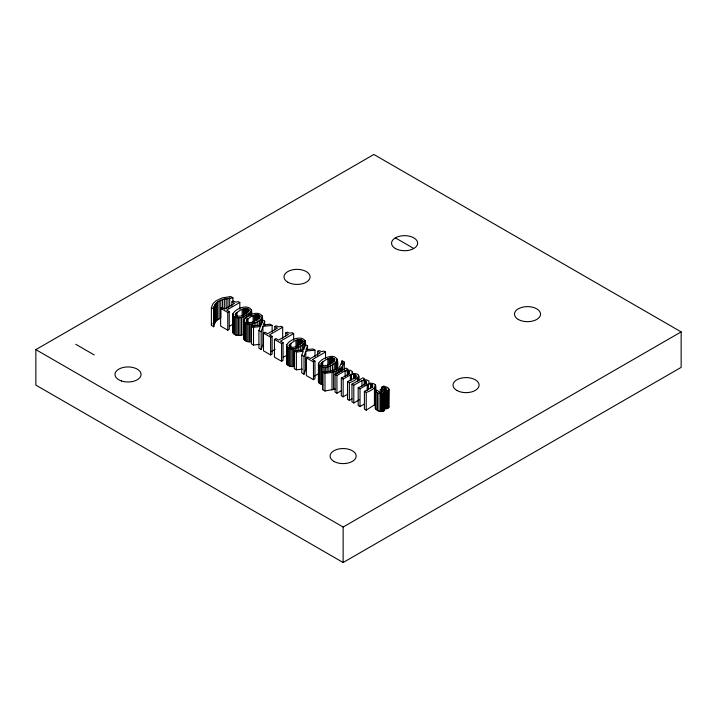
<?xml version="1.0" encoding="UTF-8"?>
<svg xmlns="http://www.w3.org/2000/svg" width="717" height="717" viewBox="0 0 717 717"><rect width="100%" height="100%" fill="white"/><g stroke="black" fill="none" stroke-linecap="round" stroke-linejoin="round"><path stroke-width="1.08" d="M302.924 340.969L302.906 341.507C299.93 344.769 293.083 349.896 289.041 345.854L289.068 345.298C292.088 342.063 298.846 336.981 302.924 340.969L302.924 343.183M213.738 326.665L213.738 308.919L214.724 305.057L217.601 301.974L222.548 299.437L232.953 297.833L230.704 296.533L222.064 297.922L215.96 300.889L213.012 303.649L211.398 307.683L211.398 325.419L213.639 326.719L213.881 307.091M344.294 369.882L344.294 362.112C340.503 358.106 341.65 368.816 336.578 368.807C332.392 371.191 327.472 371.926 322.74 371.971L322.74 389.707L324.989 391.007L335.215 389.044M380.279 392.871L380.279 389.546L382.439 390.89L382.636 391.814C379.49 395.121 377.59 387.987 375.197 390.783L375.197 408.529C377.25 411.164 381.731 412.831 384.518 410.375L384.724 392.02L384.052 390.837L385.146 390.998L385.146 408.735L386.176 408.771L388.739 407.597L388.874 389.062L387.234 387.323L383.756 386.006L382.044 387.001L382.044 389.214M388.739 407.597L388.874 389.062M251.595 310.246L249.892 312.953L243.144 316.842L243.144 334.588C239.837 336.04 234.199 336.165 232.72 332.195L232.72 314.458C235.257 306.993 254.024 302.278 251.595 314.682M232.72 332.195L233.455 330.456M262.565 316.582C260.818 321.046 255.216 322.901 250.896 324.048L250.896 341.785C248.288 342.09 244.515 341.409 243.681 338.532L243.681 320.786C246.048 313.849 263.695 308.579 262.565 319.907M243.681 338.532L243.861 319.943M305.424 341.319C303.676 345.791 298.075 347.646 293.755 348.785L293.755 366.53C291.138 366.835 287.365 366.145 286.54 363.277L286.54 345.531C289.076 338.074 307.853 333.351 305.424 345.755M286.54 363.277L286.719 344.689M322.802 384.895L319.262 383.245L318.429 381.686L318.429 363.94C320.167 359.468 325.796 357.613 330.125 356.466C337.815 355.202 338.8 362.309 337.313 368.601M318.429 381.686L318.599 380.835M337.313 359.728C334.481 365.607 322.641 370.895 318.429 363.94M211.398 325.419L211.963 323.331M344.294 362.112C342.484 370.519 332.329 372.867 324.989 373.261L322.74 371.971M341.48 390.604L336.927 393.23L335.081 392.163L335.081 374.426L346.042 368.099L347.888 369.165L346.67 369.864L350.281 370.304L352.002 371.316L352.164 373.467C364.209 373.261 356.752 380.539 349.367 382.672L347.53 381.605L347.53 399.351L349.367 400.418L352.074 398.849M359.262 399.826L353.804 402.972L351.957 401.905L351.957 384.169L362.919 377.841L364.765 378.908L363.546 379.607L367.149 380.046L368.879 381.059L369.04 383.21C381.085 383.003 373.629 390.281 366.244 392.414L364.397 391.348L364.397 409.093L366.244 410.16L375.484 404.209M213.881 324.837L216.409 320.714L220.782 317.882L220.782 300.136M264.681 325.554L264.681 321.126L262.413 319.818L260.656 325.177L251.416 326.118L251.416 343.864L253.504 345.065L259.402 344.375M251.416 326.118L253.504 327.328L260.388 326.513L258.9 330.438L258.9 348.184L261.167 349.493L261.167 331.747L262.942 326.352L272.128 325.419L272.128 332.079M261.167 349.493L262.942 344.088L262.942 326.352M302.26 369.112L296.363 369.811L294.275 368.601L294.275 350.864L296.363 352.065L303.237 351.258L301.758 355.184L301.758 372.921L304.026 374.229L304.026 356.492L305.8 351.097L314.978 350.165L314.978 356.815M304.026 374.229L305.8 368.834L305.8 351.097M384.518 410.375L384.724 392.02M264.681 321.126L263.22 325.016L270.031 324.209L272.128 325.419M294.275 350.864L303.515 349.923L305.272 344.554L307.539 345.863L306.069 349.753L312.881 348.955L314.978 350.165M235.57 313.643L235.221 314.781C239.263 318.823 246.101 313.696 249.086 310.434L249.104 309.887C245.142 305.845 238.931 311.044 235.57 313.643L235.57 315.856M246.54 319.97L246.191 321.108C250.233 325.159 257.071 320.024 260.056 316.762L260.065 316.224C256.112 312.173 249.901 317.371 246.54 319.97L246.54 322.193M321.279 363.125L320.929 364.263C324.971 368.305 331.81 363.178 334.794 359.916L334.812 359.378C330.851 355.327 324.64 360.526 321.279 363.125L321.279 365.338M286.719 362.426L287.284 361.529M385.146 390.998L387.162 390.873L388.739 389.86M375.197 390.783C377.25 393.418 381.731 395.094 384.518 392.629M347.655 394.225L343.147 396.824L341.31 395.757L341.31 378.02L343.147 379.078L351.267 374.355C361.547 374.462 351.617 379.92 347.53 381.605M364.532 403.967L360.024 406.566L358.177 405.499L358.177 387.763L360.024 388.82L368.144 384.097C378.424 384.204 368.493 389.663 364.397 391.348M35.85 349.627L373.862 154.478L681.15 331.89L681.15 367.373L343.138 562.522L35.85 385.11L35.85 349.627L343.138 527.04L681.15 331.89M211.398 307.683L213.738 308.919M239.819 309.152L239.819 302.502L226.653 310.103L229.243 311.599L229.243 329.336L227.755 330.196L220.63 326.083L220.63 308.346L222.118 307.485L224.771 309.009L234.558 303.363L231.914 301.83L231.914 306.267M231.914 301.83L233.249 301.059L235.884 302.09L238.295 301.624L239.819 302.502M220.63 308.346L227.755 312.46L229.243 311.599M229.476 326.208L233.24 324.039M282.677 338.325L282.677 327.239L269.511 334.839L272.102 336.336L272.102 354.081L270.605 354.942L263.48 350.828L263.48 333.082L264.976 332.222L267.62 333.755L277.416 328.099L274.763 326.576L274.763 329.901M274.763 326.576L276.099 325.805L278.743 326.835L281.154 326.36L282.677 327.239M263.48 333.082L270.605 337.196L272.102 336.336M293.647 340.225L293.647 333.575L280.472 341.175L283.063 342.672L283.063 360.409L281.575 361.269L274.45 357.156L274.45 339.419L275.946 338.558L278.59 340.091L288.386 334.436L285.733 332.903L285.733 336.228M285.733 332.903L287.069 332.132L289.713 333.163L292.124 332.697L293.647 333.575M274.45 339.419L281.575 343.533L283.063 342.672M271.385 351.5L275.149 349.322M283.296 357.29L287.06 355.112M325.527 358.634L325.527 351.984L312.361 359.584L314.951 361.081L314.951 378.818L313.463 379.678L306.338 375.574L306.338 357.828L307.826 356.967L310.479 358.5L320.275 352.845L317.622 351.312L317.622 355.749M317.622 351.312L318.957 350.541L321.592 351.572L324.012 351.106L325.527 351.984M306.338 357.828L313.463 361.942L314.951 361.081M314.243 376.237L318.948 373.521M335.081 374.426L336.927 375.493L345.11 370.77C355.345 370.913 345.289 376.344 341.31 378.02M322.74 389.707L322.802 367.158M351.957 384.169L353.804 385.235L361.986 380.512C372.222 380.655 362.166 386.087 358.177 387.763M380.279 389.546L381.641 388.757L384.554 390.012L386.472 389.331L385.674 387.996L382.044 387.001M232.72 314.458C234.199 318.429 239.837 318.303 243.144 316.842M243.681 320.786C244.515 323.663 248.288 324.353 250.896 324.048M286.54 345.531C287.365 348.408 291.138 349.098 293.755 348.785M395.372 237.865L413.494 248.324M258.9 330.438L261.167 331.747M301.758 355.184L304.026 356.492M75.796 344.303L94.232 354.951M388.874 406.799L388.39 405.93L388.39 388.184M388.058 390.496L388.058 408.233M387.162 390.873L387.162 408.618M386.176 391.034L386.176 408.771M385.674 387.996L385.674 390.218M385.352 392.181L385.352 404.379M384.921 387.655L384.921 389.869M384.133 390.792L384.052 393.05M383.971 387.368L383.971 390.693M383.837 393.194L383.837 410.931M383.102 393.534L383.102 411.271M382.206 387.099L382.206 389.313M382.295 393.741L382.295 411.486M381.65 390.344L381.65 392.558M381.453 393.839L381.453 411.576M380.646 393.812L380.646 411.549M379.006 393.463L379.006 411.2M377.474 392.755L377.474 410.5M376.111 391.805L376.111 409.541M375.654 385.916L375.654 390.353M375.609 385.405L375.609 390.944M375.358 384.921L375.358 390.469M375.09 387.028L375.09 404.773M374.426 387.619L374.426 405.365M372.571 385.146L372.571 387.359M372.06 384.796L372.06 387.01M371.388 384.509L371.388 387.834M370.492 384.294L370.492 388.731M368.144 384.097L368.144 389.636M367.767 384.339L367.767 389.878M367.238 384.662L367.238 390.2M366.351 381.552L366.351 383.774M366.244 392.414L366.244 410.16M365.84 381.202L365.84 383.425M365.141 380.906L365.141 384.231M364.218 380.691L364.218 385.128M361.986 380.512L361.986 386.051M360.024 388.82L360.024 406.566M358.778 376.174L358.778 380.61M358.733 375.663L358.733 380.1M358.482 375.179L358.482 380.727M358.213 377.285L358.213 380.61M357.55 377.877L357.55 381.202M355.982 375.726L355.982 377.949M355.695 375.403L355.695 377.617M355.193 375.054L355.193 378.379M354.512 374.767L354.512 378.092M353.804 385.235L353.804 402.972M353.615 374.552L353.615 378.988M352.477 371.971L352.477 374.184M351.267 374.355L351.267 379.893M350.891 374.597L350.891 380.135M350.362 374.919L350.362 380.458M349.475 371.809L349.475 374.023M349.367 382.672L349.367 400.418M348.964 371.46L348.964 373.682M348.265 371.164L348.265 374.489M347.342 370.949L347.342 375.385M345.11 370.77L345.11 376.308M343.147 379.078L343.147 396.824M343.138 527.04L343.138 562.522M342.663 366.154L342.663 370.59M342.054 360.821L342.054 364.146M341.955 360.875L341.955 364.2M341.901 367.095L341.901 371.531M340.916 368.009L340.916 371.334M339.724 368.914L339.724 372.24M338.307 369.802L338.307 373.127M337.098 358.921L337.098 368.905M336.927 375.493L336.927 393.23M336.775 370.617L336.775 373.942M336.551 361.485L336.551 369.246M335.601 362.435L335.601 369.094M335.215 371.307L335.215 374.632M334.507 358.867L334.507 361.081M334.265 363.456L334.265 370.106M333.862 358.375L333.862 361.7M333.62 371.872L333.62 389.618M333.02 358.007L333.02 362.443M332.554 364.523L332.554 371.173M332.132 357.828L332.132 363.376M332.007 372.32L332.007 390.057M331.182 357.837L331.182 363.376M330.645 365.545L330.645 372.195M330.152 358.016L330.152 364.666M329.058 358.357L329.058 365.016M328.861 366.324L328.861 371.872M327.866 358.867L327.866 365.527M327.185 366.88L327.185 372.428M325.635 367.194L325.635 372.741M324.989 373.261L324.989 391.007M324.183 367.283L324.183 372.831M322.722 361.825L322.722 366.262M321.888 362.47L321.888 365.804M321.503 366.799L321.503 384.545M320.275 366.226L320.275 383.962M319.262 365.509L319.262 383.245M318.599 363.098L318.644 382.484M313.463 361.942L313.463 379.678M307.539 345.863L307.539 350.299M305.209 340.512L305.236 345.495M304.671 343.076L304.671 347.512M303.712 344.026L303.712 349.573M302.619 340.458L302.619 342.672M302.377 345.047L302.377 350.586M301.974 339.966L301.974 343.291M301.131 339.598L301.131 344.035M300.665 346.114L300.665 350.55M300.244 339.419L300.244 344.967M299.294 339.428L299.294 344.967M298.756 347.136L298.756 350.461M298.263 339.607L298.263 346.257M297.17 339.948L297.17 346.607M296.972 347.915L296.972 351.24M296.363 352.065L296.363 369.811M295.978 340.458L295.978 347.118M295.305 348.471L295.305 350.685M292.294 348.874L292.294 366.62M290.833 343.416L290.833 347.853M290.914 348.749L290.914 366.486M290.009 344.061L290.009 347.387M289.614 348.39L289.614 366.136M289.399 344.716L289.399 346.929M288.386 347.817L288.386 365.553M287.374 347.1L287.374 364.836M286.764 346.338L286.764 364.075M281.575 343.533L281.575 361.269M270.605 337.196L270.605 354.942M262.413 319.818L262.413 322.032M262.359 315.776L262.386 321.861M261.813 318.33L261.813 323.878M260.863 319.289L260.863 325.939M259.769 315.713L259.769 317.927M259.527 320.302L259.527 325.85M259.115 315.229L259.115 318.554M258.281 314.853L258.281 319.289M257.815 321.368L257.815 325.805M257.394 314.673L257.394 320.221M256.435 314.682L256.435 320.23M255.906 322.39L255.906 325.715M255.413 314.862L255.413 320.409M254.32 315.211L254.32 321.861M254.114 323.179L254.114 326.504M253.504 327.328L253.504 345.065M253.119 315.722L253.119 322.372M252.447 323.726L252.447 327.051M251.389 309.439L251.416 315.534M250.842 311.994L250.842 315.328M249.892 312.953L249.892 316.278M249.444 324.138L249.444 341.875M248.799 309.377L248.799 311.599M248.557 313.965L248.557 316.188M248.145 308.893L248.145 312.218M248.064 324.003L248.064 341.74M247.974 318.671L247.974 323.107M247.311 308.525L247.311 312.953M247.15 319.325L247.15 322.65M246.845 315.041L246.845 318.366M246.756 323.645L246.756 341.391M246.424 308.346L246.424 313.885M245.528 323.071L245.528 340.808M245.474 308.355L245.474 313.894M244.936 316.054L244.936 318.276M244.524 322.354L244.524 340.091M244.443 308.534L244.443 314.073M243.905 321.592L243.905 339.338M243.35 308.875L243.35 315.525M242.158 309.385L242.158 316.036M241.477 317.398L241.477 335.135M239.926 317.712L239.926 335.457M238.474 317.801L238.474 335.547M237.004 312.343L237.004 316.78M237.094 317.667L237.094 335.413M236.18 312.988L236.18 316.314M235.785 317.317L235.785 335.054M234.558 316.735L234.558 334.481M233.554 316.018L233.554 333.763M232.953 297.833L232.855 301.212M232.891 313.616L232.935 333.002M229.682 297.967L229.682 306.84M227.97 298.147L227.97 308.131M227.755 312.46L227.755 330.196M226.16 298.451L226.16 308.435M224.358 298.881L224.358 308.857M222.548 299.437L222.548 308.31M219.115 300.988L219.115 318.733M217.601 301.974L217.601 319.71M216.409 302.968L216.409 320.714M215.467 303.999L215.467 321.736M214.724 305.057L214.724 322.802M214.204 306.087L214.204 323.824M213.639 308.982L213.639 326.719M395.372 248.503A13.04 7.529 0 0 0 417.186 245.133A13.04 7.529 0 0 0 401.215 235.911A13.04 7.529 0 0 0 395.372 248.503M287.822 282.211A13.04 7.529 0 0 0 309.636 278.841A13.04 7.529 0 0 0 293.665 269.619A13.04 7.529 0 0 0 287.822 282.211M121.514 380.987A13.04 7.529 0 0 0 141.07 374.462A13.04 7.529 0 0 0 121.514 367.946A13.04 7.529 0 0 0 121.514 380.987M518.292 319.468A13.04 7.529 0 0 0 540.098 316.098A13.04 7.529 0 0 0 524.136 306.876A13.04 7.529 0 0 0 518.292 319.468M456.828 390.433A13.04 7.529 0 0 0 478.642 387.063A13.04 7.529 0 0 0 462.68 377.841A13.04 7.529 0 0 0 456.828 390.433M333.916 461.398A13.04 7.529 0 0 0 355.731 458.02A13.04 7.529 0 0 0 339.759 448.806A13.04 7.529 0 0 0 333.916 461.398"/></g></svg>
